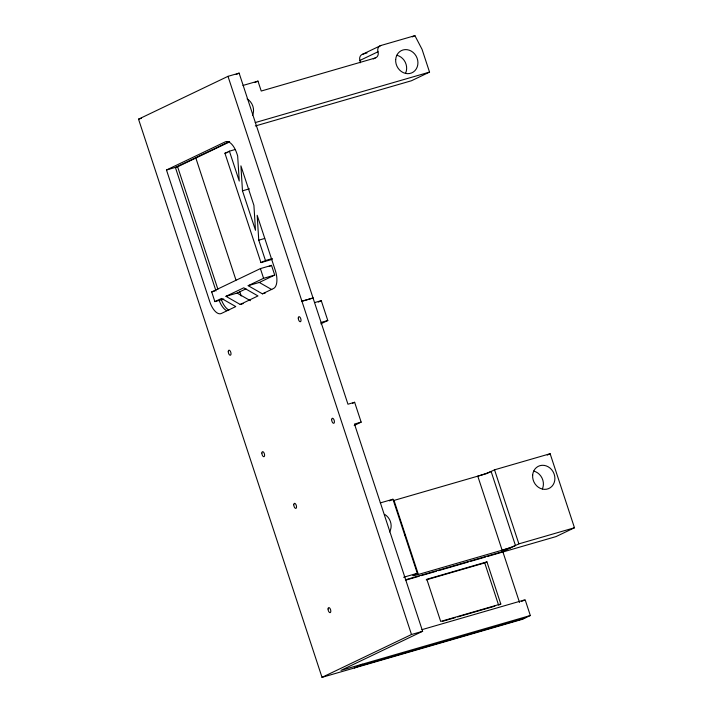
<?xml version="1.0" encoding="UTF-8"?>
<svg xmlns="http://www.w3.org/2000/svg" width="713" height="713" viewBox="0 0 713 713"><rect width="100%" height="100%" fill="white"/><g stroke="black" fill="none" stroke-linecap="round" stroke-linejoin="round"><path stroke-width="1.07" d="M421.971 629.65L525.151 599.767L530.329 615.515L522.46 619.285L322.018 677.35L138.527 119.169L227.991 76.336L239.122 73.118L347.962 404.218L354.637 402.284L361.161 422.123L354.192 425.465M236.172 74.526L239.122 73.118M254.96 82.548L257.972 81.113L261.234 91.032L375.181 58.02A5.232 4.626 64.4 0 0 377.997 51.773A5.232 4.626 64.4 0 1 380.822 45.525L414.904 35.65L422.043 49.313L429.538 72.102L411.446 80.756L255.307 125.987M360.163 62.851A5.232 4.626 64.4 0 0 359.913 60.436A5.232 4.626 64.4 0 1 362.739 54.179L380.822 45.525M359.913 60.436L377.997 51.773M412.319 36.889L414.904 35.65M373.273 58.938L375.181 58.02M265.37 292.963L262.402 293.827L248.169 285.681L259.309 282.455L274.719 275.075L271.528 265.379L260.397 268.605L211.69 291.92L214.88 301.617L221.538 298.435L235.771 306.572L221.342 313.479A15.704 7.282 73.8 0 1 209.809 301.777L166.477 169.997L225.344 141.825A15.704 7.282 73.8 0 1 236.868 153.527L237.661 155.942L239.256 181.057L229.408 151.183L235.343 149.463M229.648 141.45L175.38 167.412L216.012 290.966M166.477 169.997L177.608 166.771L229.114 142.119M269.247 266.466L271.528 265.379M225.968 296.314L243.748 287.802L257.981 295.94L240.192 304.451L225.968 296.314L237.099 293.088L245.985 288.836M248.169 285.681L263.587 278.302L274.719 275.075M262.402 293.827L273.56 288.48A15.704 7.282 73.8 0 0 275.307 270.423L257.17 215.281L258.757 240.183L265.468 260.548L260.949 262.598L224.934 153.242L229.408 151.183M318.283 302.098L321.269 300.663L327.793 320.511L320.823 323.845M352.65 403.237L354.637 402.284M389.53 500.882L392.952 499.243L417.301 573.297L413.879 574.928A10.463 0.713 -18.2 0 0 418.362 574.473L511.034 547.62M502.576 552.076L556.024 536.595L574.473 527.763L550.133 453.718L494.537 469.822L486.685 473.575L394.013 500.419A10.463 0.713 -18.2 0 1 393.228 500.642M547.245 455.099L550.133 453.718M501.328 552.29L518.877 543.867L574.473 527.763M484.724 562.922L486.934 561.862L500.793 604.018L498.583 605.079L484.724 562.922L426.24 579.865M322.018 677.35L411.49 634.517L422.622 631.29L354.486 424.057L361.161 422.123M422.622 631.29L340.966 670.38L530.329 615.515M354.397 667.983L362.266 664.204M521.399 601.558L524.215 600.212M242.999 85.444L257.972 81.113M138.527 119.169L141.495 118.305M362.739 54.179L366.999 52.949M255.209 122.591L429.538 72.102M224.934 153.242L227.902 152.377M242.473 190.817L240.923 165.862L253.908 205.362L255.495 230.299L242.473 190.817L249.434 188.829M258.757 240.183L264.692 238.463M265.468 260.548L272.393 258.543M260.949 262.598L272.081 259.38M211.69 291.92L214.658 291.056M214.88 301.617L223.784 299.041M240.192 304.451L243.16 303.595M314.585 302.597L321.269 300.663M321.108 322.445L327.793 320.511M380.314 502.906L392.952 499.243M403.603 577.263L417.301 573.297M405.341 579.821L502.799 551.586L519.527 602.458M406.303 579.963L419.173 576.229M421.276 575.632L436.285 571.273M438.388 570.667L468.379 561.978M470.482 561.372L485.491 557.022M487.594 556.416L500.588 552.646M486.934 561.862L426.82 579.277L440.679 621.433L500.793 604.018M442.72 621.264L455.482 617.565M457.603 616.95L494.822 606.175M356.643 666.887L524.706 618.207M259.309 282.455L271.76 289.576M237.099 293.088L250.379 300.69M494.537 469.822L518.877 543.867M394.013 500.419L418.362 574.473M227.991 76.336L411.49 634.517M260.397 268.605L263.587 278.302M195.701 157.609L235.994 280.147M239.818 291.769L241.199 295.993M177.608 166.771L217.902 289.291M405.367 534.946A10.463 0.713 -18.2 0 1 404.583 535.169M226.654 310.699A15.704 7.282 73.8 0 1 219.185 300.521M228.882 310.048A15.704 7.282 73.8 0 1 221.413 299.879M533.672 471.088A12.299 10.864 64.4 0 1 542.379 488.931M384.69 514.385A12.299 10.864 64.4 0 1 389.574 531.907M247.099 98.866A12.299 10.864 64.4 0 1 252.518 115.346M396.918 55.284A12.299 10.864 64.4 0 1 405.626 73.127M301.929 301.225L313.06 297.998L301.929 301.225M515.463 545.507L491.114 471.453A10.463 0.713 -18.2 0 1 477.781 476.159L502.13 550.204A10.463 0.713 -18.2 0 0 515.463 545.507M298.284 318.078A2.62 1.212 73.8 0 0 300.307 321.732A2.62 1.212 73.8 0 0 300.378 317.784A2.62 1.212 73.8 0 0 298.284 318.078M228.276 351.598A2.62 1.212 73.8 0 0 230.299 355.243A2.62 1.212 73.8 0 0 230.37 351.295A2.62 1.212 73.8 0 0 228.276 351.598M331.679 419.654A2.62 1.212 73.8 0 0 333.702 423.299A2.62 1.212 73.8 0 0 333.773 419.36A2.62 1.212 73.8 0 0 331.679 419.654M261.867 453.076A2.62 1.212 73.8 0 0 263.89 456.721A2.62 1.212 73.8 0 0 263.962 452.782A2.62 1.212 73.8 0 0 261.867 453.076M328.06 609A2.62 1.212 73.8 0 0 330.083 612.645A2.62 1.212 73.8 0 0 330.155 608.706A2.62 1.212 73.8 0 0 328.06 609M293.783 504.751A2.62 1.212 73.8 0 0 295.806 508.396A2.62 1.212 73.8 0 0 295.886 504.456A2.62 1.212 73.8 0 0 293.783 504.751M532.647 475.188A12.299 10.864 64.4 0 0 548.511 488.663A12.299 10.864 64.4 0 0 550.106 468.138A12.299 10.864 64.4 0 0 532.647 475.188M395.688 59.482A12.299 10.864 64.4 0 0 411.553 72.967A12.299 10.864 64.4 0 0 413.139 52.441A12.299 10.864 64.4 0 0 395.688 59.482"/></g></svg>
